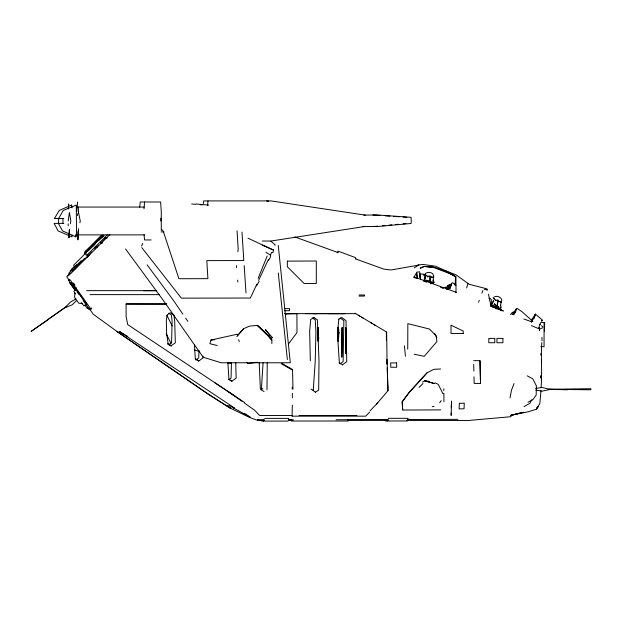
<?xml version="1.0" encoding="UTF-8"?>
<svg xmlns="http://www.w3.org/2000/svg" width="622" height="622" viewBox="0 0 622 622"><rect width="100%" height="100%" fill="white"/><g stroke="black" fill="none" stroke-linecap="round" stroke-linejoin="round"><path stroke-width="0.93" d="M292.34 405.233L292.068 416.165M348.242 419.477L348.242 421.016L291.205 421.016L291.205 419.422M387.537 420.977L387.537 419.64M420.2 277.466L420.2 273.859L423.629 274.255M424.398 279.713L424.398 275.429M491.349 304.034L491.349 299.757L490.424 298.482L488.946 298.335M292.356 397.909L292.363 393.298M236.484 267.584L236.492 265.61M338.477 332.311L338.508 327.164L338.897 332.552L338.446 341.089L338.041 332.545L338.461 327.6M433.277 280.063L433.246 281.261L433.285 278.267M317.982 332.311L318.021 327.6L318.153 329.256M337.886 331.37L337.917 327.6L338.321 332.552L337.863 341.089L337.458 332.545L337.917 327.6M342.007 348.491L342.162 327.576L342.014 350.209L342.201 327.561M266.993 389.807L267.235 362.743M433.215 277.342L433.635 277.404L433.658 275.297L432.306 273.423C429.957 271.861 426.467 271.985 424.694 274.333L426.109 275.359M72.129 207.872L71.553 205.073L59.269 210.446L54.386 218.555L63.841 218.547L62.962 218.571L62.962 223.391M161.277 230.459L161.277 211.48L160.631 201.994L140.269 201.994L139.701 207.142M160.787 221.043L160.826 218.135M77.525 203.689L77.556 201.994L76.809 211.48M78.613 228.601L78.139 233.172M287.356 359.563L278.283 273.019M231.438 362.587L231.057 378.083L228.842 379.638M198.962 350.373L198.729 357.914L195.767 359.99M541 390.577L539.849 403.507L536.592 409.012M541.093 387.708C542.298 372.671 540.79 357.58 541.785 342.613M451.277 407.682L451.502 401.042L451.175 415.457L451.152 413.07M541.016 375.291L540.915 378.122L540.837 376.232M541.459 362.991L541.56 360.154M144.009 208.875L144.553 201.994M207.546 205.431L208.012 200.914M71.476 206.932L71.553 205.073M318.752 337.295L318.55 341.089L318.285 330.896L317.974 341.089L317.562 332.545L318.021 327.6M455.11 285.195L455.592 276.821L446.363 271.052L435.416 266.193L422.696 264.404L391.036 269.979L383.836 269.132L355.66 258.946M455.234 284.93L455.343 283.072M345.607 334.317L345.599 327.569L345.63 353.607L346.151 345.093L345.638 327.576L345.785 344.86M72.129 235.038L72.012 236.865L58.141 230.949L54.098 223.391L63.841 223.391M263.09 362.743L261.372 389.807L262.811 388.439M68.35 208.689L68.708 203.969L68.381 208.914M487.166 290.295L486.94 288.872L469.12 284.238L456.253 274.978L446.363 271.052L455.856 276.743M342.434 349.797L341.797 357.23L341.571 349.789M338.842 319.109L337.419 333.314L339.387 363.139M237.837 251.809L238.172 249.251L237.06 230.871M68.179 220.973L69.415 212.467L70.838 220.973L70.395 223.733M429.996 277.933L430.012 281.261L429.996 276.697M497.281 305.386L497.981 300.885M68.498 235.691L68.793 233.856M75.091 293.009L74.492 296.717L75.285 298.863L78.901 303.225L82.633 303.653M500.982 302.968L500.477 305.915M430.789 283.951L431.069 282.264L428.177 280.934M501.052 302.059L501.464 302.175L501.814 300.099L500.764 298.039L498.688 296.702L496.286 296.321L494.233 296.904M58.336 223.391L62.612 230.949L75.876 236.865L76.514 233.133L76.257 205.073L63.273 210.446L58.616 218.555L58.6 223.391M203.262 203.596L203.736 200.914L270.998 200.914L365.355 215.142M79.911 222.793L80.238 220.973L78.372 211.48M510.009 397.932L511.486 390.188L514.06 383.58M447.716 285.319L447.467 286.579L445.904 287.286L446.215 287.986M248.007 238.203L273.579 250.106L273.027 252.454L271.993 252.408M467.915 283.787L466.578 287.97M237.728 336.059L237.246 334.208L210.944 340.063L209.863 343.702L217.265 345.521M534.29 317.655L535.379 314.094L542.524 320.151L541.801 321.014M497.258 303.785L497.787 302.105M534.189 317.733L535.379 314.094L531.305 320.454M533.8 318.954L535.239 314.608M337.217 252.913L338.041 251.148L355.356 257.562L355.932 258.962M274.955 245.426L275.173 244.796L270.803 241.165M478.575 302.214L479.228 300.41M481.863 293.172L482.843 290.466M424.188 281.09L425.907 276.619M423.846 281.027L425.635 276.557M538.388 328.517L540.619 322.966M258.161 278.361L267.211 255.984M493.098 307.019L494.35 304.135M141.559 245.978L142.718 243.357M87.018 256.077L87.679 254.592M91.799 307.921L91.131 309.375L70.286 280.055M256.917 284.013L250.355 298.047L181.36 298.14L141.769 247.603M258.558 280.506L268.401 259.46M270.446 255.074L271.674 252.446M450.927 284.697L452.303 282.613L455.988 285.109M493.573 300.97L491.714 304.827L492.041 305.9L493.549 306.281M426.28 281.774L426.925 280.452L427.446 280.623M491.388 304.718L493.689 300.099M531.437 322.157L533.606 317.912M449.667 288.313L451.409 285.008L450.11 287.022M513.811 314.825L516.003 310.697L514.689 312.71M446.207 289.37L446.697 288.46M531.857 399.627L529.781 403.375L524.066 406.586M413.925 277.42L416.398 272.996M500.275 307.976L501.69 310.425L500.889 310.806M513.375 314.009L516.952 308.302L522.115 311.801L532.93 321.457M256.544 285.863L259.218 281.315M513.29 314.087L516.237 309.064L513.803 312.71M447.949 289.463L451.556 283.383M268.502 260.338L270.352 257.329L270.656 255.253L265.921 252.205M449.636 286.897L450.608 285.358M439.661 402.823L441.177 400.607M73.567 285.902L74.251 284.962M288.577 343.842L296.997 332.56L296.919 313.721L285.436 313.807M318.425 332.552L317.99 333.12L317.562 332.545L317.858 334.247M337.878 333.12L338.321 332.552M76.623 287.932L73.894 291.407L75.192 293.887M376.59 404.082L387.988 390.702L387.203 367.897M271.861 343.585L271.861 339.954L264.645 331.775L257.352 325.376L249.655 326.115L243.63 328.657L237.915 335.18M236.803 336.424L243.63 328.657M427.065 372.796L408.934 392.832L402.216 401.944L402.675 409.704L402.146 401.734L409.33 392.194L427.065 372.796L433.884 369.32L440.617 368.963M512.163 312.221L511.999 313.231L510.413 314.398M102.513 236.998L103.827 235.606M370.028 410.87L377.849 402.659M369.631 412.145L365.728 416.165L292.216 416.165M86.862 251.288L88.915 249.228M93.704 244.423L95.757 242.362M99.862 238.242L102.607 235.489M72.774 271.029L76.856 266.939M84.328 259.428L86.372 257.384M87.725 256.015L91.807 251.918M94.528 249.189L98.603 245.091M102 241.678L106.082 237.588M101.487 235.202L84.491 252.19L84.919 254.367M88.246 249.445L102.381 235.318M102.669 235.178L85.649 252.19L86.225 255.098L86.987 255.098L107.52 234.58M86.474 252.392L73.621 265.221L75.06 267.421M92.561 246.32L93.914 244.967M100.678 238.218L102.031 236.865M95.143 244.065L87.36 251.467M98.509 240.698L103.897 235.318M71.802 268.945L74.22 266.535M72.199 269.054L70.146 271.099L76.739 264.723M72.758 269.264L68.653 273.353L70.294 273.766M75.464 266.449L81.288 260.634M70.97 273.353L109.931 234.478M87.438 251.304L103.579 235.233M86.466 257.555L87.756 256.272M86.637 257.555L89.685 254.53M76.895 300.154L72.315 304.71L65.294 307.672M419.041 387.436L423.03 383.517M70.177 273.4L66.733 276.782L69.493 280.678M448.205 288.88L449.294 287.893M513.71 313.76L512.816 314.53L511.976 314.227L512.862 313.978M512.8 312.501L513.694 311.754M490.268 304.492L490.82 304.034M414.252 267.872L418.878 264.778L416.413 265.975M448.275 286.54L450.305 284.977M194.492 344.697L195.285 358.723L198.791 361.032L203.005 357.914L202.966 356.025M171.097 345.871L175.326 342.753L174.681 320.859L173.911 314.965L170.42 312.726L167.108 314.926L166.323 320.027L166.595 333.073L168.173 344.083L171.237 345.871L167.839 343.888L171.237 345.871M228.865 379.436L231.905 381.2L236.127 378.083L235.746 362.587M448.672 286.314L451.261 284.277L448.275 285.506L451.222 284.596L448.742 286.384M342.419 364.857L346.742 361.677L346.011 320.664L341.742 317.492L338.516 319.311M48.578 319.405L31.1 331.409L66.593 306.428M48.726 319.016L65.116 307.478L70.465 302.043L76.125 298.863M168.632 344.829L171.579 342.753L172.084 320.711L171.392 314.965L168.539 313.177M340.125 363.8L343.126 361.677L343.857 320.664L340.18 318.021M447.179 288.546L448.151 287.862M536.778 407.69L538.139 406.749L536.351 409.012L536.809 409.144L528.031 411.818L510.429 415.418L523.506 412.254L511.144 415.232L511.012 416.693L467.658 420.558L406.632 420.418M499.948 307.797L499.233 308.263L500.469 310.176M315.385 392.241L318.666 390.149L319.008 361.063L317.383 319.778L313.815 317.492M448.244 286.897L450.336 285.568M448.275 285.506L449.263 284.892M313.97 317.492L310.743 319.467L309.647 331.075L310.339 360.814M313.581 390.149L313.247 390.344L315.237 361.063L315.929 331.79L315.23 319.778L312.322 317.951M69.742 279.317L68.397 280.055L70.597 283.508M541.42 321.014L542.182 320.625L541.443 320.493M422.346 382.102L424.842 380.843L429.203 381.333M447.078 288.515L448.423 287.838L450.351 288.095L448.213 288.966M527.985 402.185L532.735 399.845L536.172 395.071L536.374 385.858L532.751 378.79L527.246 375.828M90.307 308.652L88.822 309.375L87.718 307.812M447 288.515L448.174 287.963L450.009 288.211M539.492 329.225L542.718 327.732M420.324 268.276L424.406 266.434L435.198 267.577L446.378 271.542L453.469 275.079L432.982 267.18M448.027 288.997L449.232 288.468M420.208 267.973L424.064 266.434L435.198 267.577L428.892 266.48M257.096 362.229L248.038 363.606L246.662 362.439M448.47 285.7L449.512 285.342M86.396 304.974L83.9 305.822L81.233 302.424M549.576 389.527L542.197 391.137L535.806 390.103M442.693 287.9L445.966 287.201M432.197 406.702L434.016 406.391M365.301 226.408L270.998 241.033L262.282 241.033M447.848 286.726L448.944 286.563M535.659 388.408L542.135 387.498L549.677 389.318M416.802 272.172L419.656 271.783L420.456 279.348M210.944 340.063L214.753 339.705M372.967 226.563L377.686 226.136M382.413 225.708L385.243 225.452M389.014 225.11L391.852 224.853M395.623 224.511L398.461 224.254M403.18 223.827L406.011 223.57M105.227 237.682L107.007 237.526M100.577 242.409L102.358 242.253M95.827 247.051L97.615 246.895M258.729 420.021L256.536 420.021L249.616 417.463L229.93 407.978L207.414 393.664L117.107 331.643M363.8 215.103L377.181 214.971L411.126 217.311L411.212 222.987L411.025 223.485L377.119 226.563L362.96 226.431M161.121 231.905L164.029 231.897M402.434 410.03L440.71 409.89M264.529 420.006L257.461 420.075L264.241 420.091M288.46 419.967L293.553 419.904M336.113 419.757L388.346 419.578M407.612 419.523L457.986 419.345M285.179 313.799L287.115 313.791M313.216 313.729L317.08 313.721M328.68 313.698L344.145 313.659M76.343 207.064L144.149 207.064M75.985 234.875L144.77 234.875M151.169 239.944L144.553 239.944L144.071 234.797M85.618 251.125L86.116 251.125M143.604 290.692L156.2 290.692M86.621 290.645L156.254 290.676M90.019 294.618L159.302 294.649M359.049 294.983L364.422 294.983L364.43 295.536L364.422 296.08L359.049 296.08M126.017 304.181L166.455 304.181M284.697 308.629L289.549 308.629L289.549 310.712L284.697 310.712M285.008 313.636L289.852 313.636M305.355 313.636L345.086 313.636M284.744 313.659L355.745 313.628M541.047 322.507L544.312 322.507M544.367 331.137L544.724 322.507M540.837 346.718L544.063 346.718L544.063 323.137M473.622 360.667L480.021 360.667L480.557 383.416M198.791 361.032L195.285 358.723M231.905 381.2L228.919 379.342L227.854 362.299M480.472 383.416L474.158 383.416L474.003 376.784M89.343 308.737L93.199 314.196L117.099 331.518L207.383 393.469L229.93 407.978L230.886 407.978L227.302 405.785L229.922 405.785L233.499 407.978L234.455 407.978L119.455 331.518L127.774 336.533M292.371 415.465L259.623 415.473L254.631 410.248L244.5 403.072M299.112 415.465L356.904 415.457M388.229 418.318L407.954 418.318L407.954 420.526L407.262 420.977L385.578 420.977L384.878 420.526M264.677 418.388L288.686 418.388L288.686 420.581L287.426 421.086L262.103 421.086L260.781 420.581M166.766 303.847L126.103 303.785L126.103 316.551L127.689 324.575L244.602 402.558M549.623 389.318L590.853 389.8L590.9 388.711L548.534 389.286L567.318 389.807M288.46 420.145L292.332 420.153M347.542 420.278L388.229 420.371M54.386 218.555L62.962 218.571M100.577 242.907L102.358 243L100.733 242.767M372.897 214.971L380.439 215.492M385.158 215.818L389.87 216.145M393.64 216.402L399.293 216.79M403.072 217.047L406.842 217.311M195.93 203.969L208.743 205.105M191.646 203.969L195.479 204.319M200.261 204.755L202.181 204.933M227.738 362.96L231.586 363.326M433.285 277.272L430.424 276.977L430.074 275.873M104.558 237.931L107.007 238.273M95.166 247.292L97.615 247.642M266.714 200.914L268.626 201.201M484.336 289.316L487.205 289.759M429.164 266.527L431.069 266.854M433.635 277.404L430.175 276.907L429.063 275.764L427.765 277.023L427.532 276.222L424.694 274.333M414.19 354.19L424.188 356.344L436.932 341.54L436.1 335.763L429.522 329.054L407.845 323.65L407.729 349.175M539.476 324.311L540.137 324.459M432.819 282.707L434.273 282.59L433.262 280.584M492.507 305.799L496.216 306.693M492.243 305.799L494.078 306.242M500.827 309.383L496.162 306.848L492.344 305.9L491.948 304.827M433.565 282.847L426.054 280.172M501.13 301.989L498.354 301.235L498.183 300.084M194.157 349.953L199.74 351.539M430.074 281.906L433.464 282.847L432.173 281.852M500.446 307.532L501.285 307.4L500.593 305.254M440.57 287.325L443.237 288.274M523.817 318.985L531.748 321.838M294.766 236.912L338.391 252.695M491.893 306.739L503.392 310.992L490.696 305.837L491.007 306.413L488.48 294.222M501.464 302.175L498.121 301.118L497.203 299.82L495.726 300.861L495.625 300.037L493.106 297.744L494.342 298.995M413.933 276.844L456.315 292.348L456.035 292.635L455.918 276.821L446.378 271.542M414.205 277.505L416.833 278.5M423.823 281.16L426.451 282.163M531.429 325.625L538.325 328.502M262.243 245.13L273.579 250.106M435.089 382.864L438.277 384.388L442.942 393.718M497.242 306.094L498.471 306.732M494.762 304.617L498.727 306.732M500.127 309.134L497.973 307.991L500.617 309.383M496.162 306.848L500.407 309.134M233.499 407.978L250.627 417.494L244.314 413.233M282.108 363.512L292.55 369.538L292.978 389.061M281.214 363.652L291.858 369.795M425.914 280.172L427.143 280.887M354.874 313.169L386.643 332.055L387.078 364.095L386.931 359.314M358.225 315.121L359.881 316.124M361.537 317.119L363.194 318.114M370.634 322.593L372.29 323.588M373.946 324.583L375.602 325.578M339.192 362.781L342.567 364.857M117.099 331.518L122.052 334.582M264.055 391.557L260.385 389.24L259.195 362.649M494.848 304.376L498.168 306.576L498.245 307.874L500.08 309.772M214.808 382.732L235.489 396.424M311.062 389.061L315.533 392.241M228.904 392.023L242.16 401.415M494.311 303.668L494.988 304.212M495.477 307.867L496.721 308.955M541.49 325.687L542.835 326.923M264.319 331.775L257.352 325.376L266.589 334.652M269.886 337.964L271.861 339.954L264.949 332.459M246.778 362.323L248.038 363.606M161.806 229.604L163.244 231.182L178.934 278.726L207.903 278.648L206.807 260.61L243.793 260.564L241.989 232.092M318.588 333.12L318.145 332.545L318.721 334.247M147.072 264.832L172.978 299.757L182.899 314.172M125.59 249.01L163.05 300.037L203.161 357.215L221.23 362.774L290.311 362.774L278.259 245.433M73.396 282.932L75.052 285.241M83.231 300.636L88.938 308.582M76.965 291.671L79.188 294.797M446.153 288.608L445.787 287.792M86.792 304.251L71.297 282.668L84.367 301.165M75.386 290.373L69.687 282.668L75.138 290.373M84.794 304.974L87.344 308.582M185.651 318.169L187.852 321.372M71.623 283.15L72.929 285.902M434.576 333.4L436.831 337.489M166.222 333.827L170.98 343.36M166.976 315.463L172.123 325.928M423.318 274.255L423.87 275.429M238.7 339.744L239.182 341.587M540.775 353.49L541 355.395M416.903 273.089L417.51 278.617M416.538 273.089L417.144 278.617M419.492 273.672L419.897 277.459M404.409 345.84L405.435 356.204M237.666 280.118L237.853 282.046M244.197 265.61L245.985 292.876M75.775 235.038L75.876 236.865M292.208 387.133L292.262 389.061M78.333 207.064L78.528 213.556M387.156 362.144L387.903 390.702M386.433 340.11L386.355 332.055M387.607 385.002L387.677 387.856M541.949 337.279L542.034 340.825M479.935 360.667L480.409 380.571M473.707 364.461L473.863 371.093M443.797 388.797L443.828 390.569M77.416 213.758L77.447 215.678M539.468 327.864L539.492 330.546M68.202 223.803L68.218 225.693M443.859 393.236L443.929 401.82M539.328 327.856L539.336 330.679M345.614 340.102L345.63 353.607M263.479 419.726L263.487 421.086M287.356 261.123L287.356 266.76L304.065 283.453L316.303 283.453L316.295 261.007L287.356 261.123M77.929 237.402L77.89 239.944L78.372 230.459L77.929 237.402M69.042 235.691L68.956 237.969L69.415 229.471L69.042 235.691M459.363 403.289L459.106 408.887L464.028 408.817L464.284 403.227L459.363 403.289M338.897 332.552L338.609 334.247L338.041 332.545L338.485 333.12L338.897 332.552M346.151 345.093L345.785 345.676L345.303 345.086L346.337 346.936L346.151 345.093M70.737 273.081L68.023 275.81L70.776 273.089M84.39 258.814L72.082 271.099L84.39 258.814M272.483 337.676L270.71 338.306L268.758 334.053L265.345 329.551L272.483 337.676M463.258 333.462L451.02 333.462L451.012 325.174L463.25 331.075L463.258 333.462M494.785 338.399L488.814 338.399L488.822 342.738L494.785 342.738L494.785 338.399M502.903 338.399L496.939 338.399L496.947 342.738L502.903 342.738L502.903 338.399M396.626 362.906L390.67 362.906L390.772 367.244L396.727 367.244L396.626 362.906M434.467 383.58L424.842 380.843L434.467 383.58"/></g></svg>
